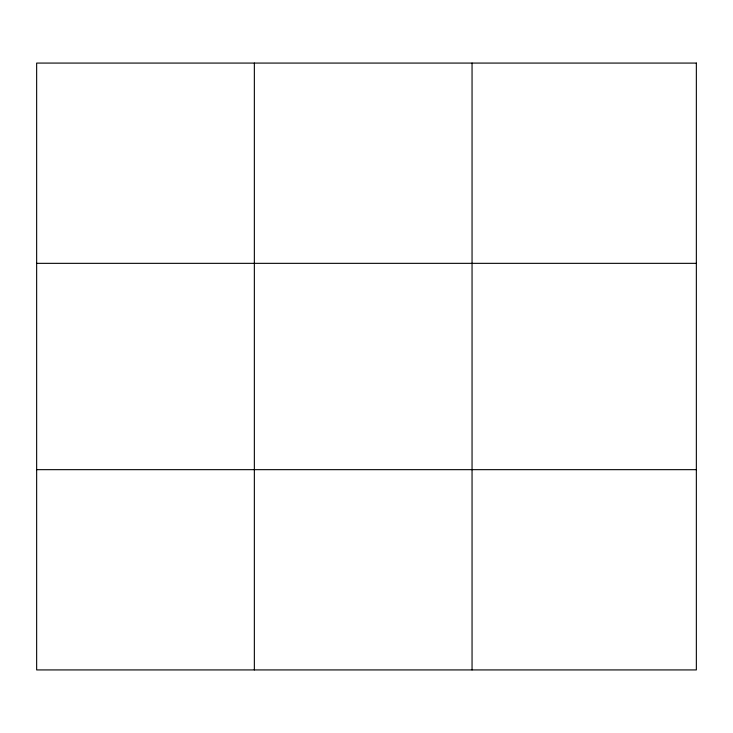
<?xml version="1.0" encoding="UTF-8"?>
<svg xmlns="http://www.w3.org/2000/svg" width="733" height="733" viewBox="0 0 733 733"><rect width="100%" height="100%" fill="white"/><g stroke="black" fill="none" stroke-linecap="round" stroke-linejoin="round"><path stroke-width="1.1" d="M254.351 669.925L254.351 63.075M472.052 669.925L472.052 63.075M36.65 263.339L696.35 263.339M36.65 469.661L696.35 469.661M696.35 63.075L36.65 63.075L36.65 669.925L696.35 669.925L696.35 63.075"/></g></svg>
